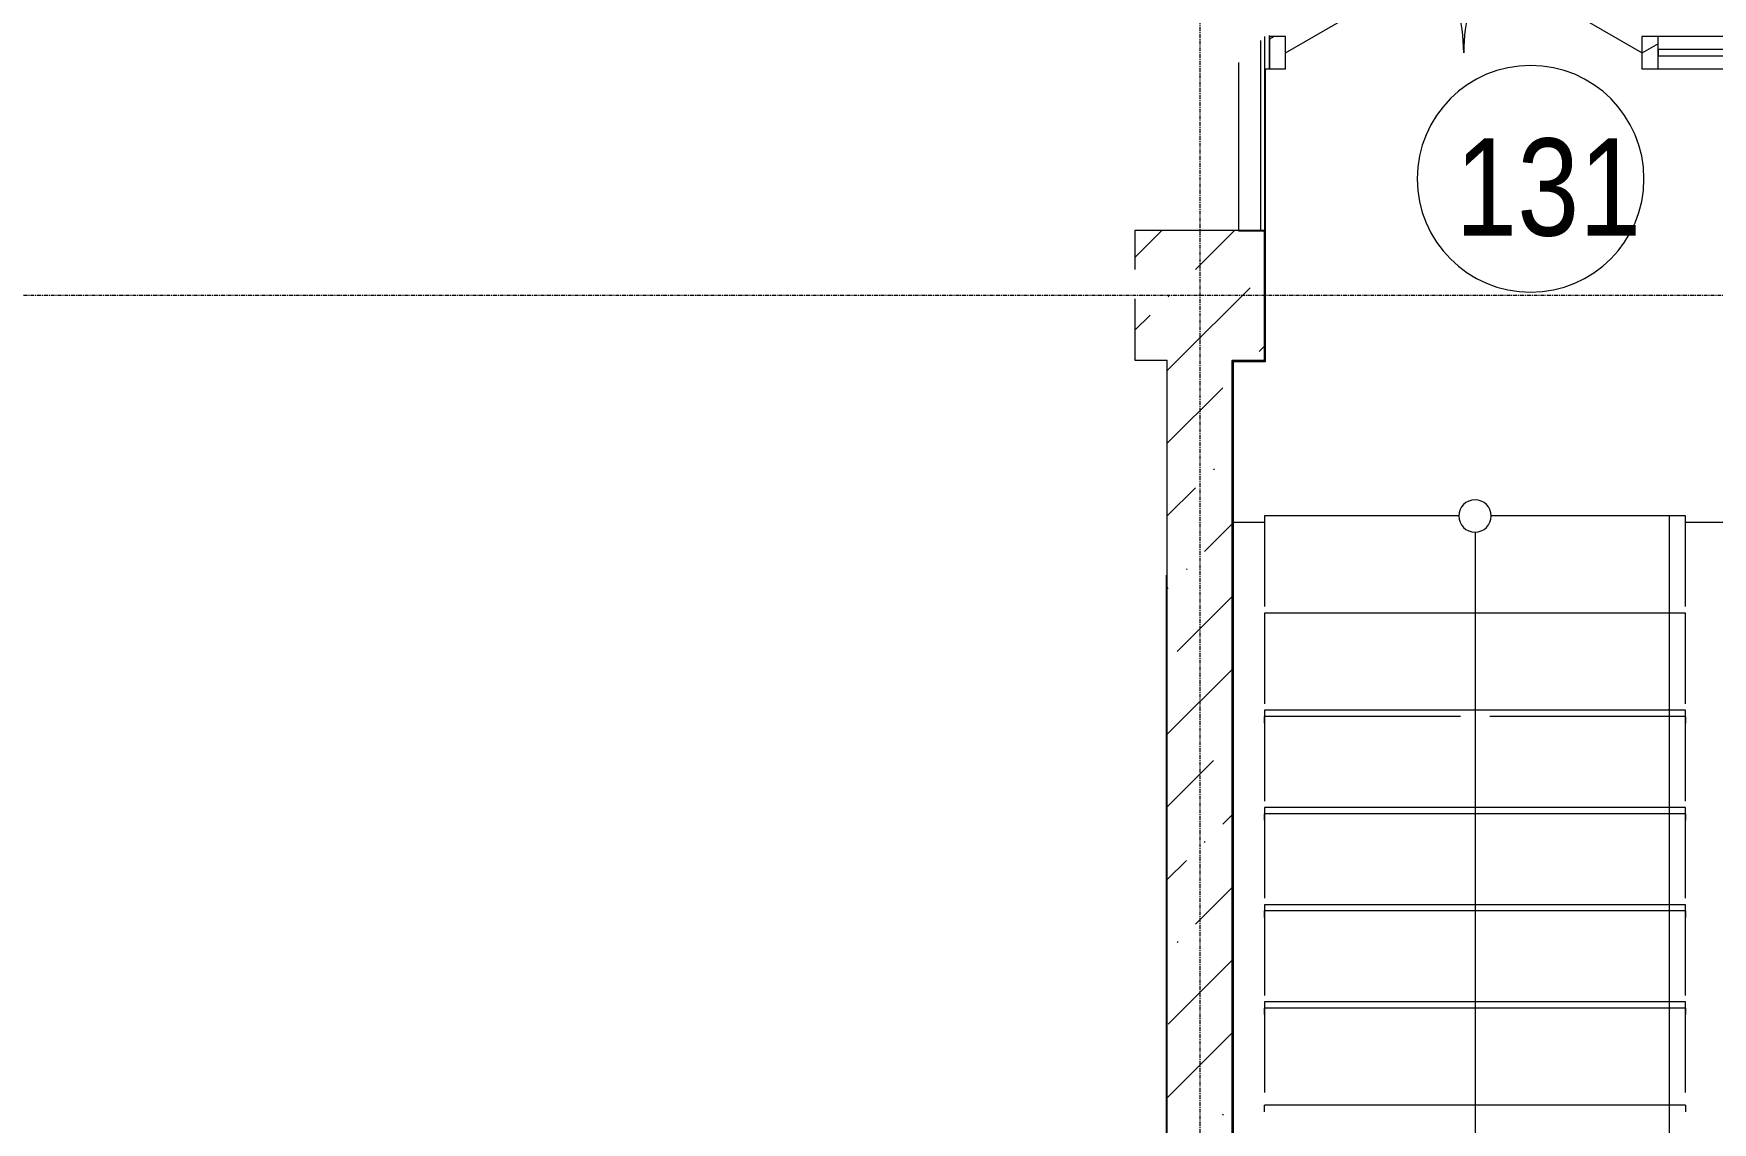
# Model space of a CAD drawing. Header units: metres. Extents: x -187 to 138813, y -64870 to 49448.
# Drawn here: x 80463 to 85646, y -52838 to -49477 of the extents above; entities that cross this region are included whole.
import ezdxf

# ---------------------------------------------------------------- set-up
doc = ezdxf.new("R2010")
doc.units = ezdxf.units.M
doc.linetypes.add('ADSK_Линия сетки', pattern=[21, 12, -3, 3, -3])
for name, color, linetype, lineweight in [('A-AREA-IDEN', 7, 'Continuous', 9), ('A-DETL-THIN', 7, 'Continuous', 5), ('A-DOOR', 7, 'Continuous', 5), ('A-FLOR', 7, 'Continuous', 5), ('A-GLAZ-CURT', 7, 'Continuous', 5), ('A-GLAZ-CWMG', 7, 'Continuous', 5), ('A-WALL', 7, 'Continuous', 5), ('A-WALL-PATT', 7, 'Continuous', 18), ('I-WALL', 7, 'Continuous', 5), ('S-COLS', 7, 'Continuous', 5), ('S-GRID', 7, 'Continuous', 9)]:
    doc.layers.add(name, color=color, linetype=linetype, lineweight=lineweight)
doc.layers.add('A-DETL', color=7, linetype='Continuous', lineweight=5, true_color=0x00a600)
doc.styles.add('GOST Common_I_1', font='ARIALN.TTF', dxfattribs={"height": 300})
pattern_1 = [(45, (0, 0), (84.19025, 308.69666), [396.875, -79.375, 3.353, -76.022])]

# ---------------------------------------------------------------- blocks, each defined once
blk = doc.blocks.new('КДП АПК - КР_rvt-1-1 этаж')
at = {"layer": 'A-WALL-PATT', "lineweight": 15}
h = blk.add_hatch(dxfattribs=at)
h.set_pattern_fill('FP_125', color=256, style=0, pattern_type=2)
h.set_pattern_definition(pattern_1)
h.paths.add_polyline_path([(84162.7, -55945.6), (84162.7, -49845.6), (83962.7, -49845.6), (83962.7, -55945.6)], flags=0)
at = {"layer": 'S-COLS', "lineweight": 15}
h = blk.add_hatch(dxfattribs=at)
h.set_pattern_fill('FP_125', color=256, style=0, pattern_type=2)
h.set_pattern_definition(pattern_1)
h.paths.add_polyline_path([(84262.7, -49845.6), (84262.7, -49445.6), (83862.7, -49445.6), (83862.7, -49565.6), (84182.7, -49565.6), (83862.7, -49656.1), (83862.7, -49845.6), (84182.7, -49845.6)], flags=0)
at = {"layer": 'A-FLOR', "lineweight": 15}
for p, q in [((84262.7, -50965.7), (84262.7, -50945.6)), ((84867.3, -50945.6), (84262.7, -50945.6)), ((85562.7, -50945.6), (84958, -50945.6)), ((85562.7, -50945.6), (85562.7, -50965.7)), ((84262.7, -51265.6), (84262.7, -51245.6)), ((85562.7, -51245.6), (84262.7, -51245.6)), ((85562.7, -51245.6), (85562.7, -51265.6)), ((84262.7, -51565.7), (84262.7, -51545.6)), ((85562.7, -51545.6), (84262.7, -51545.6)), ((85562.7, -51545.6), (85562.7, -51565.7)), ((84262.7, -51865.6), (84262.7, -51845.6)), ((85562.7, -51845.6), (84262.7, -51845.6)), ((85562.7, -51845.6), (85562.7, -51865.6)), ((84262.7, -52165.7), (84262.7, -52145.6)), ((85562.7, -52145.6), (84262.7, -52145.6)), ((85562.7, -52145.6), (85562.7, -52165.7))]:
    blk.add_line(p, q, dxfattribs=at)
at = {"layer": 'I-WALL', "lineweight": 15}
for p, q in [((83962.7, -55945.6), (83962.7, -49845.6)), ((84162.7, -49845.6), (84162.7, -55945.6))]:
    blk.add_line(p, q, dxfattribs=at)
at = {"layer": 'S-COLS', "lineweight": 15}
for p, q in [((84262.7, -49445.6), (83862.7, -49445.6)), ((83862.7, -49445.6), (83862.7, -49565.6)), ((84262.7, -49845.6), (84262.7, -49445.6)), ((83862.7, -49656.1), (83862.7, -49845.6)), ((83862.7, -49845.6), (83962.7, -49845.6)), ((84162.7, -49845.6), (84262.7, -49845.6))]:
    blk.add_line(p, q, dxfattribs=at)
blk = doc.blocks.new('Дверь-Витраж-Двойная-Остекление - Ворота-Витраж-1863842-1 этаж')
at = {"layer": 'A-DOOR'}
for p, q in [((-550, 0), (-73.7, -275)), ((550, 0), (73.7, -275))]:
    blk.add_line(p, q, dxfattribs=at)
for centre, start, end in [((-550, 0), 330, 360), ((550, 0), 180, 210)]:
    blk.add_arc(centre, 550, start, end, dxfattribs=at)
blk = doc.blocks.new('Системная панель - С остеклением-1866411-1 этаж')
at = {"layer": 'A-GLAZ-CURT', "lineweight": 13}
for p, q in [((150, 10), (-150, 10)), ((-150, 10), (-150, -10)), ((150, -10), (150, 10)), ((-150, -10), (150, -10))]:
    blk.add_line(p, q, dxfattribs=at)
blk = doc.blocks.new('Прямоугольный импост - 50 x 100мм-1549641-1 этаж')
at = {"layer": 'A-GLAZ-CWMG'}
h = blk.add_hatch(dxfattribs=at)
h.set_pattern_fill('FP_105', color=256, style=0, pattern_type=2)
h.set_pattern_definition([(150, (84277.65, 49535.64), (-60, -103.92305), [])])
h.paths.add_polyline_path([(-50, -50), (-50, 50), (0, 50), (0, -50)], flags=0)
at = {"layer": 'A-GLAZ-CWMG', "lineweight": 18}
for p, q in [((-50, -50), (-50, 50)), ((-50, 50), (0, 50)), ((0, 50), (0, -50)), ((0, -50), (-50, -50))]:
    blk.add_line(p, q, dxfattribs=at)
blk = doc.blocks.new('Прямоугольный импост - 50 x 100мм-1866408-1 этаж')
at = {"layer": 'A-GLAZ-CWMG'}
for p, q in [((85777.7, -49485.6), (85477.7, -49485.6)), ((85477.7, -49585.6), (85777.7, -49585.6))]:
    blk.add_line(p, q, dxfattribs=at)
blk = doc.blocks.new('Прямоугольный импост - 50 x 100мм-1549637-1 этаж')
at = {"layer": 'A-GLAZ-CWMG'}
h = blk.add_hatch(dxfattribs=at)
h.set_pattern_fill('FP_106', color=256, style=0, pattern_type=2)
h.set_pattern_definition([(150, (85452.65, 49535.64), (-60, -103.92305), [])])
h.paths.add_polyline_path([(25, -50), (-25, -50), (-25, 50), (25, 50)], flags=0)
at = {"layer": 'A-GLAZ-CWMG', "lineweight": 18}
for p, q in [((-25, -50), (-25, 50)), ((-25, 50), (25, 50)), ((25, 50), (25, -50)), ((25, -50), (-25, -50))]:
    blk.add_line(p, q, dxfattribs=at)
blk = doc.blocks.new('ПСС_Марка_помещения - Имя_2_5мм-224473-1 этаж')
at = {"layer": 'A-AREA-IDEN'}
for start, end in [(360, 180), (180, 360)]:
    blk.add_arc((-0.074, 0.039), 3.5, start, end, dxfattribs=at)

msp = doc.modelspace()

# ---------------------------------------------------------------- linework, layer by layer
at = {"layer": 'A-DETL', "color": 7, "lineweight": 18}
msp.add_line((84912.6532, -51015.6316), (84912.6532, -55485.6443), dxfattribs=at)
for start, end in [(0, 180), (180, 0)]:
    msp.add_arc((84912.6532, -50965.6316), 50, start, end, dxfattribs=at)
at = {"layer": 'A-DETL-THIN'}
msp.add_line((85512.6532, -55535.6443), (85512.6532, -50965.6316), dxfattribs=at)
at = {"layer": 'A-FLOR', "lineweight": 18}
for p, q in [((84262.6532, -50985.6443), (84165.6532, -50985.6443)), ((84862.6532, -50965.6541), (84262.6734, -50965.6541)), ((84262.6734, -50965.6541), (84262.6734, -51245.6443)), ((85562.6734, -50965.6541), (84962.6532, -50965.6541)), ((85562.6734, -51245.6443), (85562.6734, -50965.6541)), ((85827.6532, -50985.6443), (85562.6734, -50985.6443)), ((85562.6712, -51265.6443), (84262.6712, -51265.6443)), ((84262.6712, -51265.6443), (84262.6712, -51545.6443)), ((85562.6712, -51545.6443), (85562.6712, -51265.6443)), ((85562.6734, -51565.6541), (84262.6734, -51565.6541)), ((84262.6734, -51565.6541), (84262.6734, -51845.6443)), ((85562.6734, -51845.6443), (85562.6734, -51565.6541)), ((85562.6712, -51865.6443), (84262.6712, -51865.6443)), ((84262.6712, -51865.6443), (84262.6712, -52145.6443)), ((85562.6712, -52145.6443), (85562.6712, -51865.6443)), ((85562.6734, -52165.6541), (84262.6734, -52165.6541)), ((84262.6734, -52165.6541), (84262.6734, -52445.6443)), ((85562.6734, -52445.6443), (85562.6734, -52165.6541)), ((85562.6712, -52465.6443), (84262.6712, -52465.6443)), ((84262.6712, -52465.6443), (84262.6712, -52745.6443)), ((85562.6712, -52745.6443), (85562.6712, -52465.6443))]:
    msp.add_line(p, q, dxfattribs=at)
at = {"layer": 'A-WALL', "lineweight": 18}
for p, q in [((84262.6532, -49485.6443), (84262.6532, -50485.6443)), ((84277.6532, -49585.6443), (84277.6532, -49482.6443)), ((84182.6532, -49565.6443), (84182.6532, -50085.6443)), ((84262.6532, -49585.6443), (84277.6532, -49585.6443)), ((84265.6532, -50488.6443), (84265.6532, -49585.6443)), ((84182.6532, -50085.6443), (84262.6532, -50085.6443)), ((84262.6532, -50485.6443), (84162.6532, -50485.6443)), ((84162.6532, -56585.6443), (84162.6532, -50485.6443)), ((84165.6532, -50488.6443), (84265.6532, -50488.6443)), ((84165.6532, -50488.6443), (84165.6532, -56582.6443)), ((83962.6532, -54946.4958), (83962.6532, -51065.6443)), ((83959.6532, -51148.6443), (83959.6532, -53255.6443))]:
    msp.add_line(p, q, dxfattribs=at)
at = {"layer": 'A-WALL'}
msp.add_line((84250.1532, -49498.1443), (84250.1532, -50085.6443), dxfattribs=at)
at = {"layer": 'S-GRID', "linetype": 'ADSK_Линия сетки'}
for p, q in [((84062.6532, -38095.4453), (84062.6532, -64052.4737)), ((95458.7083, -50285.6443), (74307.2165, -50284.9002))]:
    msp.add_line(p, q, dxfattribs=at)

# ---------------------------------------------------------------- block references
at = {"lineweight": 5}
msp.add_blockref('КДП АПК - КР_rvt-1-1 этаж', (0, -639.2559), dxfattribs=at)
at = {"layer": 'A-AREA-IDEN', "color": 18, "true_color": 0x000000, "xscale": 99.99999999999993, "yscale": 99.99999999999993, "zscale": 99.99999999999993}
msp.add_blockref('ПСС_Марка_помещения - Имя_2_5мм-224473-1 этаж', (85091.6175, -49928.8354), dxfattribs=at)
at = {"layer": 'A-DOOR', "rotation": 180}
msp.add_blockref('Дверь-Витраж-Двойная-Остекление - Ворота-Витраж-1863842-1 этаж', (84877.6532, -49535.6443), dxfattribs=at)
at = {"layer": 'A-GLAZ-CURT', "rotation": 180}
msp.add_blockref('Системная панель - С остеклением-1866411-1 этаж', (85627.6532, -49535.6443), dxfattribs=at)
at = {"layer": 'A-GLAZ-CWMG', "extrusion": (0, 0, -1)}
for name, p in [('Прямоугольный импост - 50 x 100мм-1549641-1 этаж', (-84277.6532, -49535.6443)), ('Прямоугольный импост - 50 x 100мм-1549637-1 этаж', (-85452.6532, -49535.6443))]:
    msp.add_blockref(name, p, dxfattribs=at)
at = {"layer": 'A-GLAZ-CWMG'}
msp.add_blockref('Прямоугольный импост - 50 x 100мм-1866408-1 этаж', (0, 0), dxfattribs=at)

# ---------------------------------------------------------------- texts
at = {"layer": 'A-AREA-IDEN', "color": 18, "true_color": 0x000000, "insert": (84851.9332, -49800.3754), "char_height": 300, "width": 577.215, "attachment_point": 1, "style": 'GOST Common_I_1'}
msp.add_mtext('131', dxfattribs=at)

doc.saveas('drawing.dxf')
